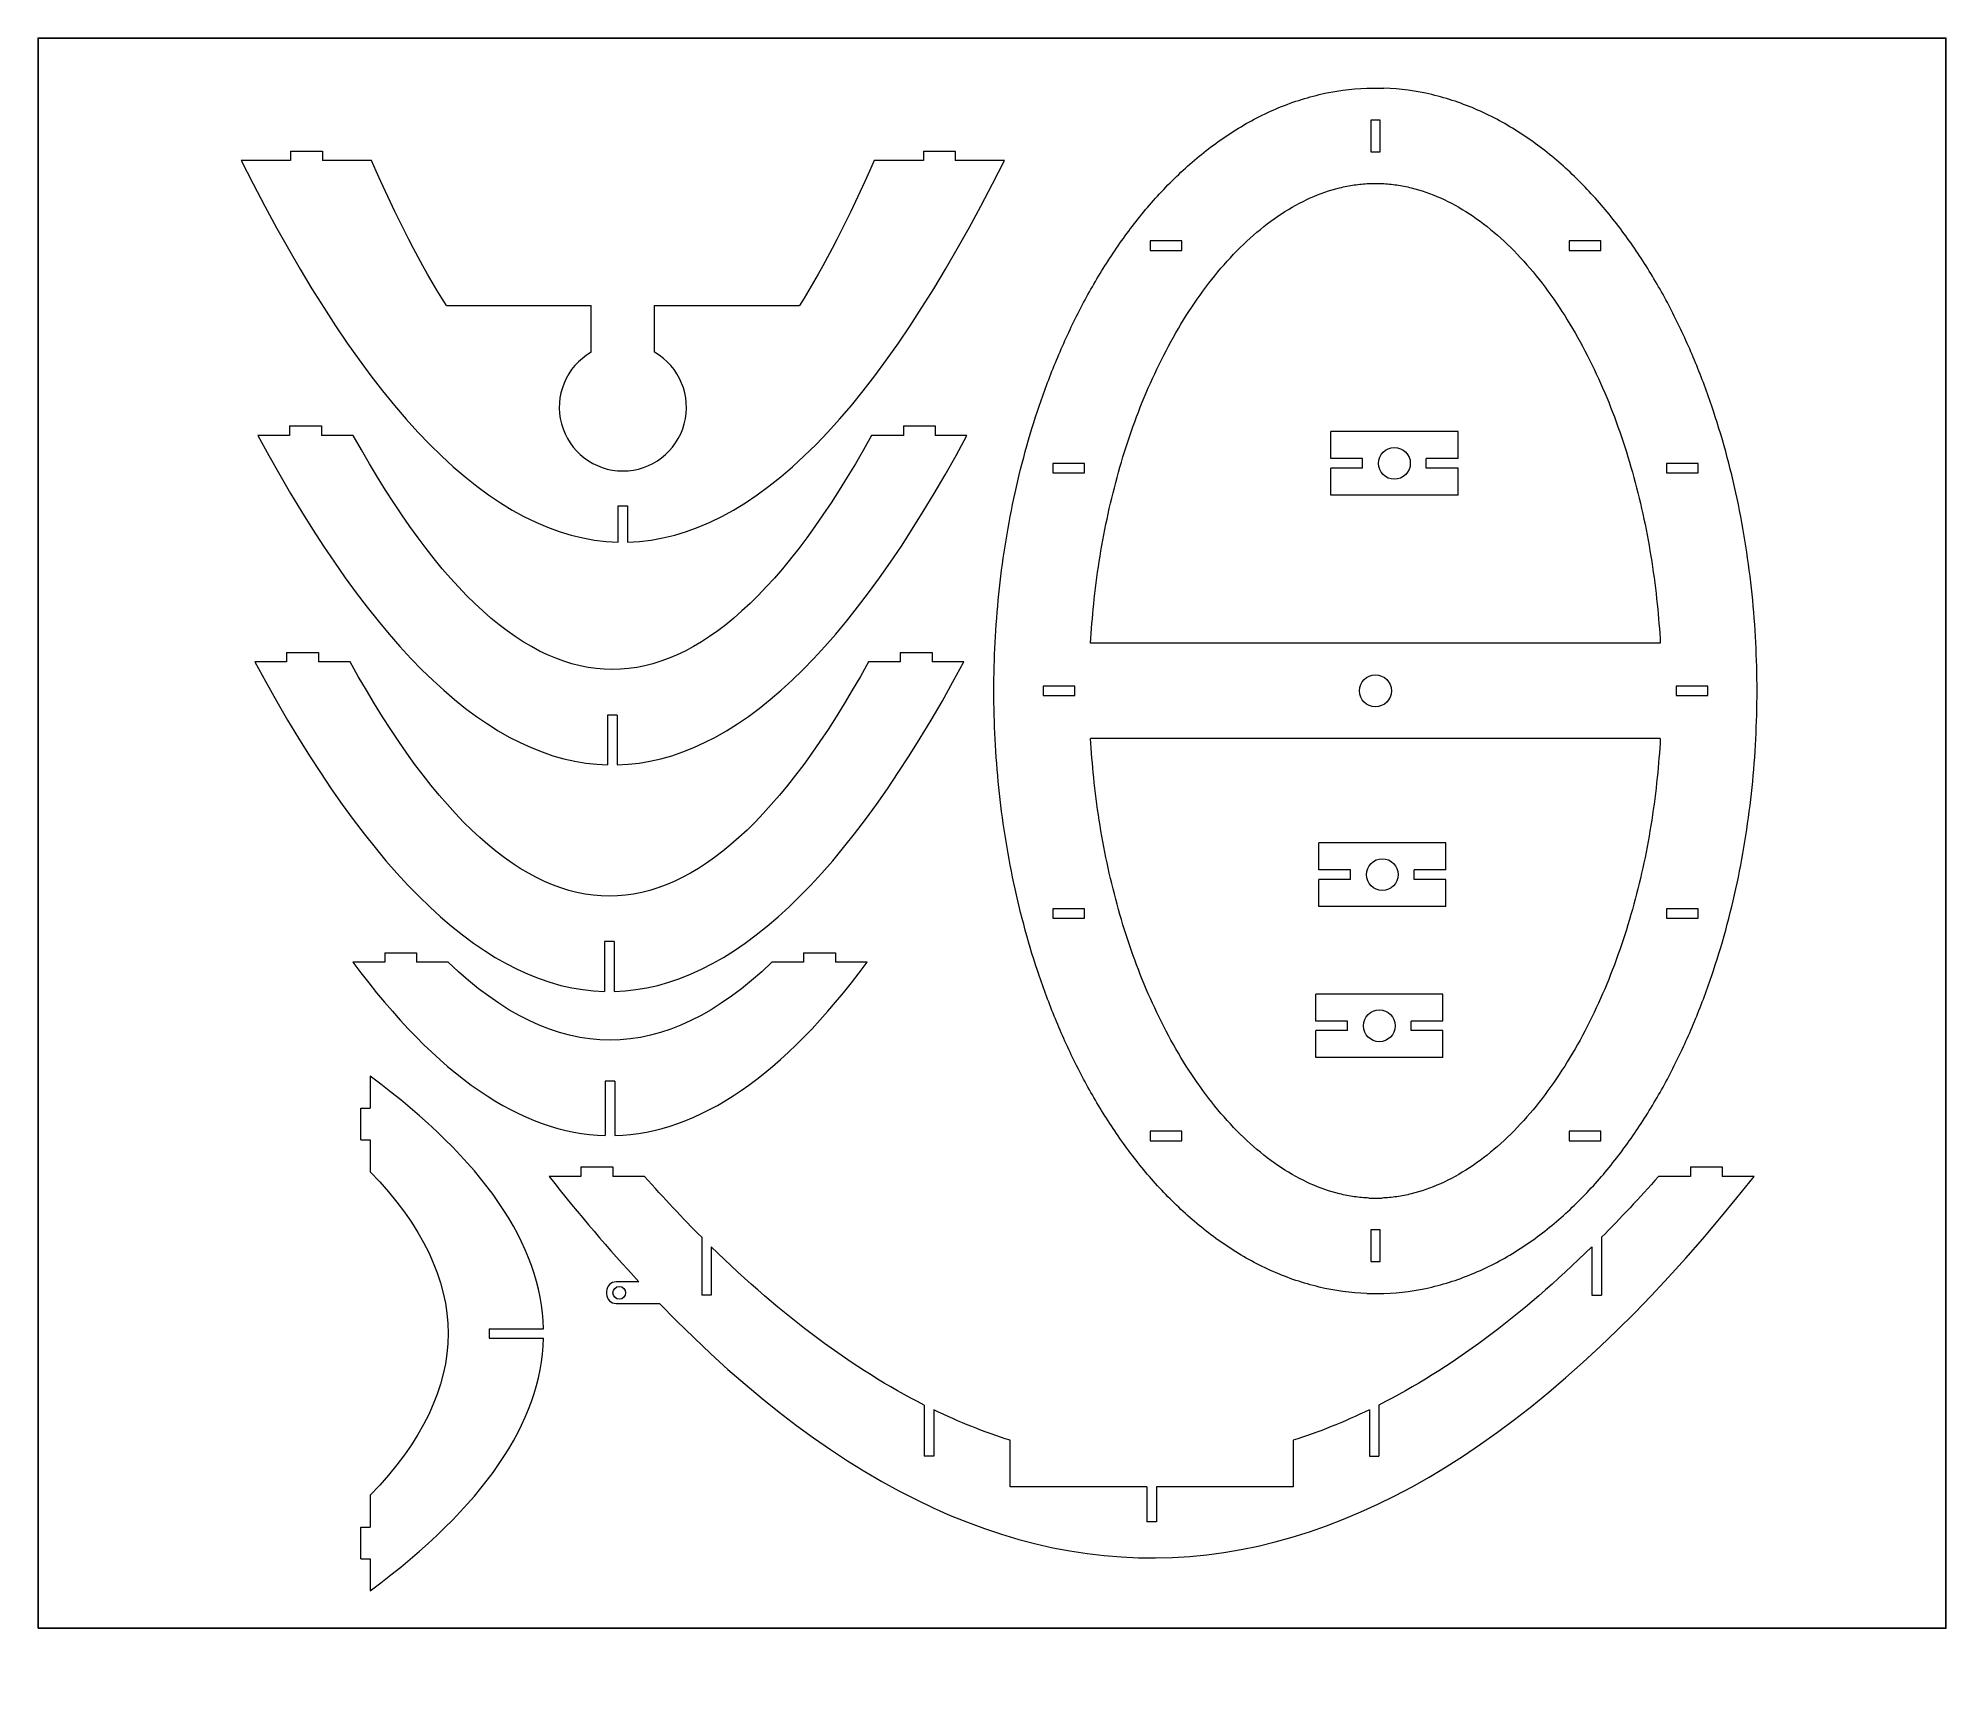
# Model space of a CAD drawing. Header units: inches. Extents: x 93462 to 94062, y 277412 to 277929.
import ezdxf

# ---------------------------------------------------------------- set-up
doc = ezdxf.new("R2010")
doc.units = ezdxf.units.IN
doc.header["$MEASUREMENT"] = 0

msp = doc.modelspace()

# ---------------------------------------------------------------- linework, layer by layer
at = {"color": 7, "linetype": 'Continuous', "lineweight": 15}
for p, q in [((93880.11, 277913.02), (93885.46, 277913.02)), ((93881.29, 277902.99), (93881.29, 277892.99)), ((93884.29, 277902.99), (93881.29, 277902.99)), ((93884.29, 277892.99), (93884.29, 277902.99)), ((93541.56, 277890.25), (93526.08, 277890.25)), ((93541.56, 277893.25), (93541.56, 277890.25)), ((93541.56, 277893.25), (93551.56, 277893.25)), ((93551.56, 277893.25), (93551.56, 277890.25)), ((93567.03, 277890.25), (93551.56, 277890.25)), ((93740.6, 277890.25), (93725.12, 277890.25)), ((93740.6, 277893.25), (93740.6, 277890.25)), ((93740.6, 277893.25), (93750.6, 277893.25)), ((93750.6, 277893.25), (93750.6, 277890.25)), ((93766.08, 277890.25), (93750.6, 277890.25)), ((93881.29, 277892.99), (93884.29, 277892.99)), ((93880.7, 277883.02), (93884.87, 277883.02)), ((93811.91, 277865.02), (93811.91, 277862.02)), ((93821.91, 277865.02), (93811.91, 277865.02)), ((93811.91, 277862.02), (93821.91, 277862.02)), ((93821.91, 277862.02), (93821.91, 277865.02)), ((93943.66, 277865.02), (93943.66, 277862.02)), ((93953.66, 277865.02), (93943.66, 277865.02)), ((93943.66, 277862.02), (93953.66, 277862.02)), ((93953.66, 277862.02), (93953.66, 277865.02)), ((93590.56, 277844.65), (93636.08, 277844.65)), ((93636.08, 277829.97), (93636.08, 277844.65)), ((93656.08, 277829.97), (93656.08, 277844.65)), ((93656.08, 277844.65), (93701.6, 277844.65)), ((93541.28, 277806.84), (93541.28, 277803.84)), ((93541.28, 277806.84), (93551.28, 277806.84)), ((93551.28, 277806.84), (93551.28, 277803.84)), ((93734.3, 277806.84), (93734.3, 277803.84)), ((93734.3, 277806.84), (93744.3, 277806.84)), ((93744.3, 277806.84), (93744.3, 277803.84)), ((93541.28, 277803.84), (93531.28, 277803.84)), ((93561.28, 277803.84), (93551.28, 277803.84)), ((93734.3, 277803.84), (93724.3, 277803.84)), ((93754.3, 277803.84), (93744.3, 277803.84)), ((93868.75, 277796.53), (93868.75, 277805.03)), ((93908.75, 277805.03), (93868.75, 277805.03)), ((93908.75, 277796.53), (93908.75, 277805.03)), ((93781.27, 277795.02), (93781.27, 277792.02)), ((93791.27, 277795.02), (93781.27, 277795.02)), ((93791.27, 277792.02), (93791.27, 277795.02)), ((93878.75, 277796.53), (93868.75, 277796.53)), ((93878.75, 277793.53), (93878.75, 277796.53)), ((93908.75, 277796.53), (93898.75, 277796.53)), ((93898.75, 277793.53), (93898.75, 277796.53)), ((93974.3, 277795.02), (93974.3, 277792.02)), ((93984.3, 277795.02), (93974.3, 277795.02)), ((93984.3, 277792.02), (93984.3, 277795.02)), ((93781.27, 277792.02), (93791.27, 277792.02)), ((93868.75, 277785.03), (93868.75, 277793.53)), ((93878.75, 277793.53), (93868.75, 277793.53)), ((93908.75, 277793.53), (93898.75, 277793.53)), ((93908.75, 277785.03), (93908.75, 277793.53)), ((93974.3, 277792.02), (93984.3, 277792.02)), ((93908.75, 277785.03), (93868.75, 277785.03)), ((93644.58, 277770.27), (93644.58, 277781.65)), ((93644.58, 277781.65), (93647.58, 277781.65)), ((93647.58, 277781.65), (93647.58, 277770.27)), ((93540.32, 277735.6), (93540.32, 277732.6)), ((93540.32, 277735.6), (93550.32, 277735.6)), ((93550.32, 277735.6), (93550.32, 277732.6)), ((93733.34, 277735.6), (93733.34, 277732.6)), ((93733.34, 277735.6), (93743.34, 277735.6)), ((93743.34, 277735.6), (93743.34, 277732.6)), ((93972.37, 277738.52), (93793.2, 277738.52)), ((93540.32, 277732.6), (93530.32, 277732.6)), ((93560.32, 277732.6), (93550.32, 277732.6)), ((93733.34, 277732.6), (93723.34, 277732.6)), ((93753.34, 277732.6), (93743.34, 277732.6)), ((93778.26, 277725.02), (93778.26, 277722.02)), ((93788.26, 277725.02), (93778.26, 277725.02)), ((93778.26, 277722.02), (93788.26, 277722.02)), ((93788.26, 277722.02), (93788.26, 277725.02)), ((93977.31, 277725.02), (93977.31, 277722.02)), ((93987.31, 277725.02), (93977.31, 277725.02)), ((93977.31, 277722.02), (93987.31, 277722.02)), ((93987.31, 277722.02), (93987.31, 277725.02)), ((93644.29, 277715.92), (93641.29, 277715.92)), ((93641.29, 277715.92), (93641.29, 277700.24)), ((93644.29, 277715.92), (93644.29, 277700.24)), ((93972.37, 277708.52), (93793.2, 277708.52)), ((93864.95, 277667.23), (93864.95, 277675.73)), ((93904.95, 277675.73), (93864.95, 277675.73)), ((93904.95, 277667.23), (93904.95, 277675.73)), ((93874.95, 277667.23), (93864.95, 277667.23)), ((93864.95, 277655.73), (93864.95, 277664.23)), ((93874.95, 277664.23), (93864.95, 277664.23)), ((93874.95, 277664.23), (93874.95, 277667.23)), ((93904.95, 277667.23), (93894.95, 277667.23)), ((93894.95, 277664.23), (93894.95, 277667.23)), ((93904.95, 277664.23), (93894.95, 277664.23)), ((93904.95, 277655.73), (93904.95, 277664.23)), ((93781.27, 277655.02), (93781.27, 277652.02)), ((93791.27, 277655.02), (93781.27, 277655.02)), ((93781.27, 277652.02), (93791.27, 277652.02)), ((93791.27, 277652.02), (93791.27, 277655.02)), ((93904.95, 277655.73), (93864.95, 277655.73)), ((93974.3, 277655.02), (93974.3, 277652.02)), ((93984.3, 277655.02), (93974.3, 277655.02)), ((93974.3, 277652.02), (93984.3, 277652.02)), ((93984.3, 277652.02), (93984.3, 277655.02)), ((93643.33, 277644.67), (93640.33, 277644.67)), ((93640.33, 277644.67), (93640.33, 277629)), ((93643.33, 277644.67), (93643.33, 277629)), ((93571.18, 277638.18), (93561.18, 277638.18)), ((93571.18, 277641.18), (93571.18, 277638.18)), ((93571.18, 277641.18), (93581.18, 277641.18)), ((93581.18, 277641.18), (93581.18, 277638.18)), ((93591.18, 277638.18), (93581.18, 277638.18)), ((93702.92, 277638.18), (93692.92, 277638.18)), ((93702.92, 277641.18), (93702.92, 277638.18)), ((93702.92, 277641.18), (93712.92, 277641.18)), ((93712.92, 277641.18), (93712.92, 277638.18)), ((93722.93, 277638.18), (93712.92, 277638.18)), ((93864, 277619.69), (93864, 277628.19)), ((93904, 277628.19), (93864, 277628.19)), ((93904, 277619.69), (93904, 277628.19)), ((93874, 277619.69), (93864, 277619.69)), ((93864, 277608.19), (93864, 277616.69)), ((93874, 277616.69), (93864, 277616.69)), ((93874, 277616.69), (93874, 277619.69)), ((93904, 277619.69), (93894, 277619.69)), ((93894, 277616.69), (93894, 277619.69)), ((93904, 277616.69), (93894, 277616.69)), ((93904, 277608.19), (93904, 277616.69)), ((93904, 277608.19), (93864, 277608.19)), ((93566.64, 277602.31), (93566.64, 277592.3)), ((93643.55, 277600.83), (93640.55, 277600.83)), ((93640.55, 277600.83), (93640.55, 277583.7)), ((93643.55, 277600.83), (93643.55, 277583.7)), ((93563.64, 277582.3), (93563.64, 277592.3)), ((93563.64, 277592.3), (93566.64, 277592.3)), ((93821.91, 277585.02), (93811.91, 277585.02)), ((93811.91, 277585.02), (93811.91, 277582.02)), ((93821.91, 277582.02), (93821.91, 277585.02)), ((93943.66, 277585.02), (93943.66, 277582.02)), ((93953.66, 277585.02), (93943.66, 277585.02)), ((93953.66, 277582.02), (93953.66, 277585.02)), ((93563.64, 277582.3), (93566.64, 277582.3)), ((93566.64, 277582.3), (93566.64, 277572.3)), ((93811.91, 277582.02), (93821.91, 277582.02)), ((93943.66, 277582.02), (93953.66, 277582.02)), ((93632.9, 277573.81), (93632.9, 277570.81)), ((93632.9, 277573.81), (93642.9, 277573.81)), ((93642.9, 277573.81), (93642.9, 277570.81)), ((93981.85, 277573.81), (93981.85, 277570.81)), ((93981.85, 277573.81), (93991.85, 277573.81)), ((93991.85, 277573.81), (93991.85, 277570.81)), ((93632.9, 277570.81), (93622.87, 277570.81)), ((93652.93, 277570.81), (93642.9, 277570.81)), ((93981.85, 277570.81), (93971.82, 277570.81)), ((94001.87, 277570.81), (93991.85, 277570.81)), ((93880.7, 277564.02), (93884.87, 277564.02)), ((93881.29, 277554.04), (93881.29, 277544.04)), ((93884.29, 277554.04), (93881.29, 277554.04)), ((93884.29, 277544.04), (93884.29, 277554.04)), ((93670.87, 277551.7), (93670.87, 277533.45)), ((93673.87, 277548.73), (93673.87, 277533.45)), ((93950.87, 277548.73), (93950.87, 277533.45)), ((93953.87, 277551.7), (93953.87, 277533.45)), ((93881.29, 277544.04), (93884.29, 277544.04)), ((93651.15, 277537.69), (93643.96, 277537.69)), ((93640.96, 277534.69), (93640.96, 277533.87)), ((93643.96, 277530.87), (93657.61, 277530.87)), ((93673.87, 277533.45), (93670.87, 277533.45)), ((93880.11, 277534.02), (93885.46, 277534.02)), ((93950.87, 277533.45), (93953.87, 277533.45)), ((93604, 277522.93), (93621.13, 277522.93)), ((93604, 277522.93), (93604, 277519.93)), ((93604, 277519.93), (93621.13, 277519.93)), ((93740.87, 277498.95), (93740.87, 277482.88)), ((93743.87, 277497.47), (93743.87, 277482.88)), ((93880.87, 277497.47), (93880.87, 277482.88)), ((93883.87, 277498.95), (93883.87, 277482.88)), ((93743.87, 277482.88), (93740.87, 277482.88)), ((93767.87, 277473.21), (93767.87, 277487.87)), ((93856.87, 277487.87), (93856.87, 277473.21)), ((93880.87, 277482.88), (93883.87, 277482.88)), ((93566.64, 277470.56), (93566.64, 277460.56)), ((93810.87, 277473.21), (93767.87, 277473.21)), ((93810.87, 277473.21), (93810.87, 277462.21)), ((93813.87, 277473.21), (93813.87, 277462.21)), ((93856.87, 277473.21), (93813.87, 277473.21)), ((93563.64, 277450.56), (93563.64, 277460.56)), ((93563.64, 277460.56), (93566.64, 277460.56)), ((93813.87, 277462.21), (93810.87, 277462.21)), ((93563.64, 277450.56), (93566.64, 277450.56)), ((93566.64, 277450.56), (93566.64, 277440.56))]:
    msp.add_line(p, q, dxfattribs=at)
at = {"color": 18, "true_color": 0x000000}
msp.add_lwpolyline([(93462.18, 277428.74), (94062.18, 277428.74), (94062.18, 277928.74), (93462.18, 277928.74)], close=True, dxfattribs=at)
at = {"color": 7, "linetype": 'Continuous', "lineweight": 15}
for centre, radius in [((93888.75, 277795.03), 5), ((93882.78, 277723.52), 5), ((93884.95, 277665.73), 5), ((93884, 277618.19), 5), ((93644.96, 277534.23), 2)]:
    msp.add_circle(centre, radius, dxfattribs=at)
for centre, radius, start, end in [((93646.08, 277812.65), 20, 120, 60), ((93643.96, 277534.69), 3, 90, 180), ((93643.96, 277533.87), 3, 180, 270)]:
    msp.add_arc(centre, radius, start, end, dxfattribs=at)
for points, knots in [([(93880.11, 277534.02), (93875.04, 277534.2), (93869.99, 277534.89), (93860.11, 277537.22), (93855.29, 277538.86), (93846, 277542.94), (93841.53, 277545.37), (93833.01, 277550.89), (93828.96, 277553.96), (93821.29, 277560.6), (93817.67, 277564.17), (93810.84, 277571.67), (93807.63, 277575.61), (93801.61, 277583.78), (93798.79, 277588), (93793.53, 277596.68), (93791.08, 277601.13), (93786.52, 277610.19), (93784.41, 277614.81), (93780.52, 277624.18), (93778.73, 277628.93), (93773.83, 277643.34), (93771.16, 277653.15), (93766.93, 277673), (93765.37, 277683.04), (93763.3, 277703.22), (93762.78, 277713.37), (93762.78, 277733.66), (93763.3, 277743.81), (93765.37, 277764), (93766.93, 277774.04), (93771.16, 277793.89), (93773.83, 277803.69), (93778.73, 277818.1), (93780.52, 277822.85), (93784.41, 277832.22), (93786.52, 277836.84), (93791.08, 277845.91), (93793.53, 277850.35), (93798.79, 277859.03), (93801.61, 277863.25), (93807.63, 277871.42), (93810.84, 277875.36), (93817.67, 277882.86), (93821.29, 277886.43), (93828.96, 277893.07), (93833.01, 277896.14), (93841.53, 277901.66), (93846, 277904.1), (93855.29, 277908.18), (93860.11, 277909.82), (93869.99, 277912.15), (93875.04, 277912.84), (93880.11, 277913.02)], [0, 0, 0, 0, 0.03125, 0.03125, 0.0625, 0.0625, 0.09375, 0.09375, 0.125, 0.125, 0.15625, 0.15625, 0.1875, 0.1875, 0.21875, 0.21875, 0.25, 0.25, 0.28125, 0.28125, 0.3125, 0.3125, 0.375, 0.375, 0.4375, 0.4375, 0.5, 0.5, 0.5625, 0.5625, 0.625, 0.625, 0.6875, 0.6875, 0.71875, 0.71875, 0.75, 0.75, 0.78125, 0.78125, 0.8125, 0.8125, 0.84375, 0.84375, 0.875, 0.875, 0.90625, 0.90625, 0.9375, 0.9375, 0.96875, 0.96875, 1, 1, 1, 1]), ([(93885.46, 277534.02), (93890.53, 277534.2), (93895.58, 277534.89), (93905.46, 277537.22), (93910.28, 277538.86), (93919.57, 277542.94), (93924.04, 277545.37), (93932.56, 277550.89), (93936.61, 277553.96), (93944.28, 277560.6), (93947.9, 277564.17), (93954.73, 277571.67), (93957.94, 277575.61), (93963.96, 277583.78), (93966.78, 277588), (93972.04, 277596.68), (93974.49, 277601.13), (93979.05, 277610.19), (93981.15, 277614.81), (93985.05, 277624.18), (93986.84, 277628.93), (93991.74, 277643.34), (93994.41, 277653.15), (93998.64, 277673), (94000.2, 277683.04), (94002.27, 277703.22), (94002.79, 277713.37), (94002.79, 277733.66), (94002.27, 277743.81), (94000.2, 277764), (93998.64, 277774.04), (93994.41, 277793.89), (93991.74, 277803.69), (93986.84, 277818.1), (93985.05, 277822.85), (93981.15, 277832.22), (93979.05, 277836.84), (93974.49, 277845.91), (93972.04, 277850.35), (93966.78, 277859.03), (93963.96, 277863.25), (93957.94, 277871.42), (93954.73, 277875.36), (93947.9, 277882.86), (93944.28, 277886.43), (93936.61, 277893.07), (93932.56, 277896.14), (93924.04, 277901.66), (93919.57, 277904.1), (93910.28, 277908.18), (93905.46, 277909.82), (93895.58, 277912.15), (93890.53, 277912.84), (93885.46, 277913.02)], [0, 0, 0, 0, 0.03125, 0.03125, 0.0625, 0.0625, 0.09375, 0.09375, 0.125, 0.125, 0.15625, 0.15625, 0.1875, 0.1875, 0.21875, 0.21875, 0.25, 0.25, 0.28125, 0.28125, 0.3125, 0.3125, 0.375, 0.375, 0.4375, 0.4375, 0.5, 0.5, 0.5625, 0.5625, 0.625, 0.625, 0.6875, 0.6875, 0.71875, 0.71875, 0.75, 0.75, 0.78125, 0.78125, 0.8125, 0.8125, 0.84375, 0.84375, 0.875, 0.875, 0.90625, 0.90625, 0.9375, 0.9375, 0.96875, 0.96875, 1, 1, 1, 1]), ([(93793.2, 277738.52), (93793.43, 277742.6), (93794.47, 277755.75), (93797.87, 277777.7), (93804.92, 277803.65), (93814.95, 277828.03), (93828.04, 277849.88), (93841.41, 277864.78), (93853.15, 277873.76), (93862.28, 277878.8), (93869.97, 277881.46), (93876.11, 277882.66), (93879.16, 277882.95), (93880.7, 277883.02)], [0.5342547, 0.5342547, 0.5342547, 0.5342547, 0.5623039, 0.6246078, 0.6869117, 0.7492156, 0.8115195, 0.8738234, 0.9049754, 0.9361274, 0.9672793, 0.9828553, 0.9984313, 0.9984313, 0.9984313, 0.9984313]), ([(93884.87, 277883.02), (93886.4, 277882.95), (93889.46, 277882.66), (93895.6, 277881.46), (93903.28, 277878.8), (93912.41, 277873.76), (93924.16, 277864.78), (93937.53, 277849.88), (93950.62, 277828.03), (93960.65, 277803.65), (93967.69, 277777.7), (93971.1, 277755.75), (93972.14, 277742.6), (93972.37, 277738.52)], [0.0015687, 0.0015687, 0.0015687, 0.0015687, 0.0171447, 0.0327206, 0.0638726, 0.0950246, 0.1261765, 0.1884804, 0.2507843, 0.3130882, 0.3753922, 0.4376961, 0.4657452, 0.4657452, 0.4657452, 0.4657452]), ([(93880.7, 277564.02), (93879.16, 277564.09), (93876.11, 277564.38), (93869.97, 277565.58), (93862.28, 277568.24), (93853.15, 277573.27), (93841.41, 277582.25), (93828.04, 277597.15), (93814.95, 277619), (93804.92, 277643.38), (93797.87, 277669.33), (93794.47, 277691.29), (93793.43, 277704.43), (93793.2, 277708.52)], [0.0015687, 0.0015687, 0.0015687, 0.0015687, 0.0171447, 0.0327206, 0.0638726, 0.0950246, 0.1261765, 0.1884804, 0.2507843, 0.3130882, 0.3753922, 0.4376961, 0.4657453, 0.4657453, 0.4657453, 0.4657453]), ([(93972.37, 277708.52), (93972.14, 277704.43), (93971.1, 277691.29), (93967.69, 277669.33), (93960.65, 277643.38), (93950.62, 277619), (93937.53, 277597.15), (93924.16, 277582.25), (93912.41, 277573.27), (93903.28, 277568.24), (93895.6, 277565.58), (93889.46, 277564.38), (93886.4, 277564.09), (93884.87, 277564.02)], [0.5342547, 0.5342547, 0.5342547, 0.5342547, 0.5623039, 0.6246078, 0.6869117, 0.7492156, 0.8115195, 0.8738234, 0.9049754, 0.9361274, 0.9672793, 0.9828553, 0.9984313, 0.9984313, 0.9984313, 0.9984313])]:
    msp.add_open_spline(points, degree=3, knots=knots, dxfattribs=at)
for points in [[(93526.08, 277890.25), (93565.58, 277811.25), (93605.08, 277771.26), (93644.58, 277770.27)], [(93590.56, 277844.65), (93582.72, 277857.19), (93574.87, 277872.39), (93567.03, 277890.25)], [(93647.58, 277770.27), (93687.08, 277771.26), (93726.58, 277811.25), (93766.08, 277890.25)], [(93725.12, 277890.25), (93717.28, 277872.39), (93709.44, 277857.19), (93701.6, 277844.65)], [(93531.28, 277803.84), (93567.95, 277735.69), (93604.62, 277701.16), (93641.29, 277700.24)], [(93724.3, 277803.84), (93669.96, 277705.68), (93615.62, 277705.68), (93561.28, 277803.84)], [(93644.29, 277700.24), (93680.96, 277701.16), (93717.63, 277735.69), (93754.3, 277803.84)], [(93530.32, 277732.6), (93566.99, 277664.45), (93603.66, 277629.91), (93640.33, 277629)], [(93723.34, 277732.6), (93669, 277634.44), (93614.66, 277634.44), (93560.32, 277732.6)], [(93643.33, 277629), (93680, 277629.91), (93716.67, 277664.45), (93753.34, 277732.6)], [(93561.18, 277638.18), (93587.64, 277602.52), (93614.1, 277584.36), (93640.55, 277583.7)], [(93692.92, 277638.18), (93659.01, 277605.52), (93625.1, 277605.52), (93591.18, 277638.18)], [(93643.55, 277583.7), (93670.01, 277584.36), (93696.47, 277602.52), (93722.93, 277638.18)], [(93621.13, 277522.93), (93620.46, 277549.39), (93602.3, 277575.85), (93566.64, 277602.31)], [(93566.64, 277572.3), (93599.31, 277538.39), (93599.31, 277504.48), (93566.64, 277470.56)], [(93622.87, 277570.81), (93632.3, 277558.88), (93641.72, 277547.84), (93651.15, 277537.69)], [(93670.87, 277551.7), (93664.89, 277557.69), (93658.91, 277564.06), (93652.93, 277570.81)], [(93657.61, 277530.87), (93772.36, 277412.23), (93887.12, 277425.54), (94001.87, 277570.81)], [(93971.82, 277570.81), (93965.84, 277564.06), (93959.85, 277557.69), (93953.87, 277551.7)], [(93740.87, 277498.95), (93718.54, 277510.25), (93696.21, 277526.84), (93673.87, 277548.73)], [(93950.87, 277548.73), (93928.54, 277526.84), (93906.21, 277510.25), (93883.87, 277498.95)], [(93566.64, 277440.56), (93602.3, 277467.02), (93620.46, 277493.47), (93621.13, 277519.93)], [(93767.87, 277487.87), (93759.87, 277490.39), (93751.87, 277493.59), (93743.87, 277497.47)], [(93880.87, 277497.47), (93872.87, 277493.59), (93864.87, 277490.39), (93856.87, 277487.87)]]:
    msp.add_open_spline(points, degree=3, dxfattribs=at)

doc.saveas('drawing.dxf')
